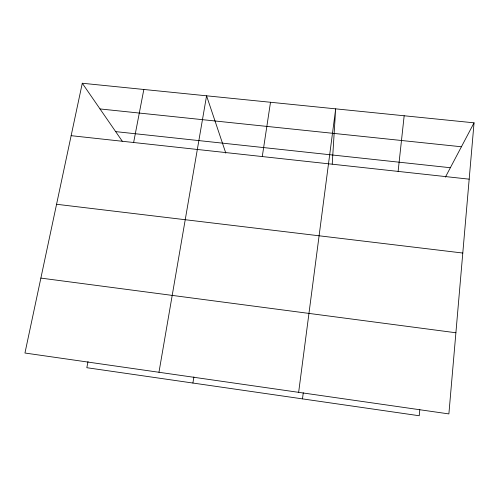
<?xml version="1.0" encoding="UTF-8"?>
<svg xmlns="http://www.w3.org/2000/svg" width="499" height="499" viewBox="0 0 499 499"><rect width="100%" height="100%" fill="white"/><g stroke="black" fill="none" stroke-linecap="round" stroke-linejoin="round"><path stroke-width="0.75" d="M332.228 164.09L335.677 108.851L298.645 392.333M474.05 122.829L448.882 413.914L24.95 353.024L82.285 83.252L474.05 122.829L445.382 177.151M419.815 409.56L419.229 415.748L86.826 367.707L88.011 361.6M398.115 171.4L404.165 115.768M302.481 398.876L303.273 392.75M262.274 156.561L270.502 102.27M192.901 383.039L193.899 376.888M158.963 372.273L206.567 95.808L225.816 153.156M133.626 142.508L143.837 89.471M100.006 108.938L461.419 146.768M115.656 131.617L450.36 167.726M71.139 135.678L469.179 179.166M56.562 204.272L462.791 253.037M40.874 278.093L455.899 332.764M82.285 83.252L122.243 141.161"/></g></svg>
